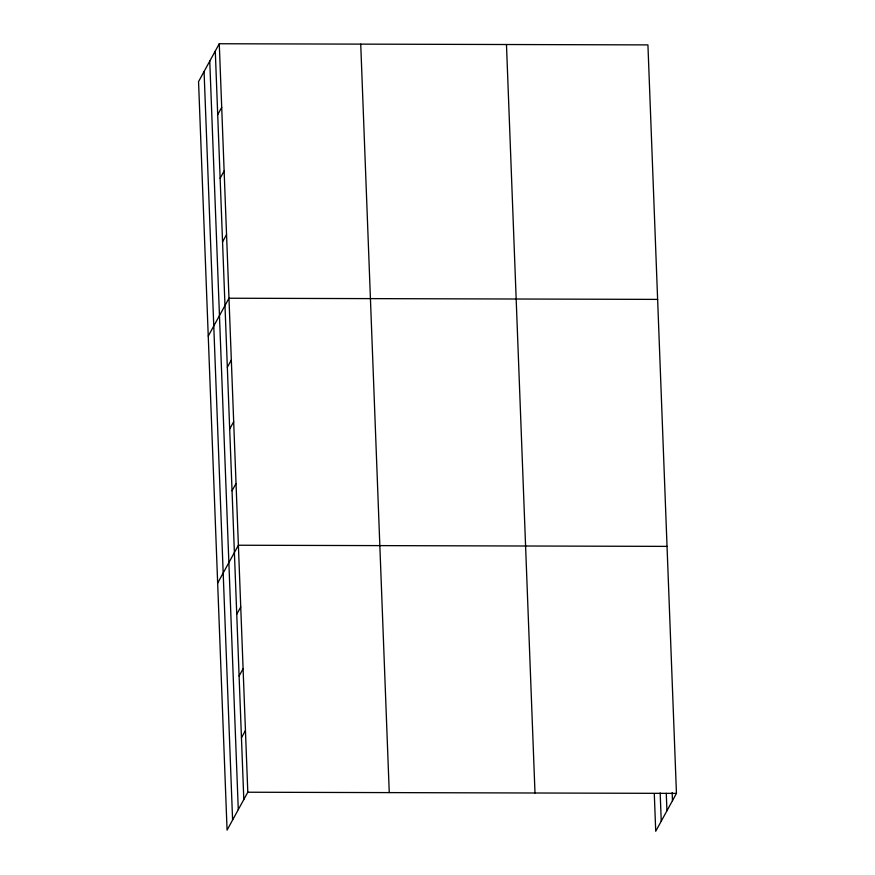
<?xml version="1.0" encoding="UTF-8"?>
<svg xmlns="http://www.w3.org/2000/svg" width="875" height="875" viewBox="0 0 875 875"><rect width="100%" height="100%" fill="white"/><g stroke="black" fill="none" stroke-linecap="round" stroke-linejoin="round"><path stroke-width="1.31" d="M219.275 43.75L198.548 81.616L227.073 830.102L247.8 792.225L219.275 43.75L647.927 44.898L676.452 793.384L655.725 831.25L654.292 793.669M217.711 114.669L221.703 107.373M220.139 178.281L224.131 170.997M222.556 241.905L226.548 234.609M208.25 336.098L228.977 298.233L657.628 299.392M227.336 367.281L231.328 359.986M229.688 429.023L233.68 421.728M232.039 490.777L236.042 483.481M217.656 583.1L238.394 545.234L667.034 546.383M236.753 614.272L240.745 606.977M239.105 676.025L243.097 668.73M241.456 737.778L245.448 730.483M247.8 792.225L676.452 793.384M672.153 792.619L672.459 800.68M666.269 793.319L666.936 810.764M660.166 792.969L661.248 821.166M506.472 44.527L534.997 793.002M360.73 44.133L389.255 792.608M215.283 51.045L243.808 799.52M209.759 61.13L238.284 809.616M204.072 71.531L232.597 820.006"/></g></svg>
